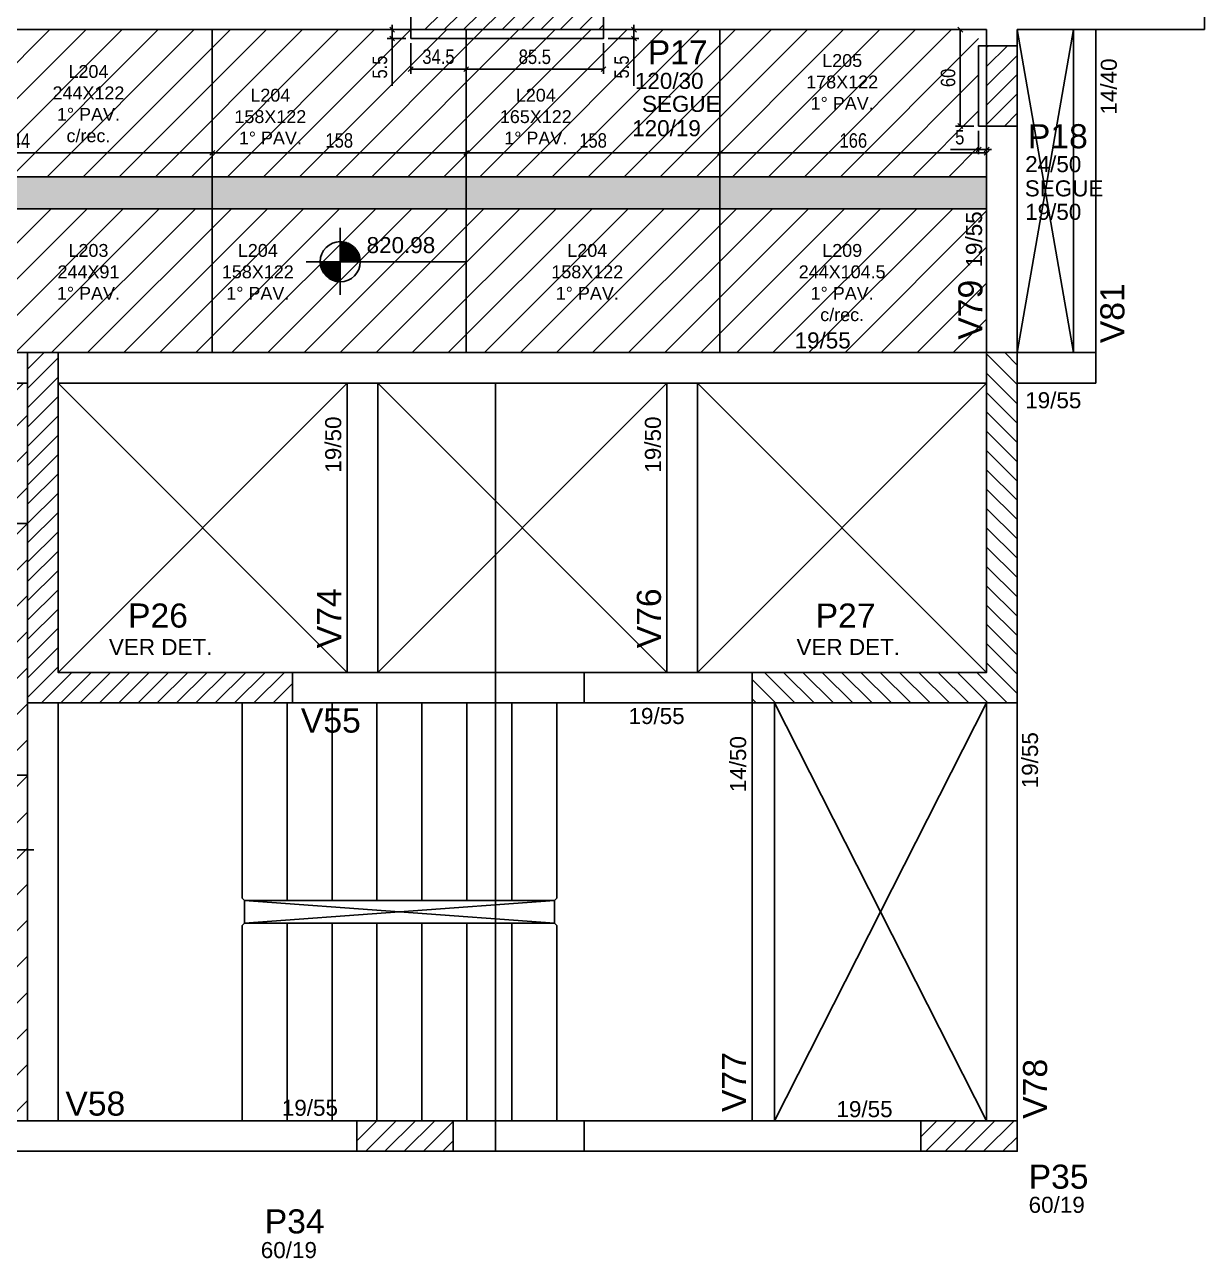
# Model space of a CAD drawing. Header units: millimetres. Extents: x 3753 to 7374, y 1906 to 3298.
# Drawn here: x 6576 to 7311, y 1914 to 2681 of the extents above; entities that cross this region are included whole.
import ezdxf

# ---------------------------------------------------------------- set-up
doc = ezdxf.new("R2010")
doc.units = ezdxf.units.MM
doc.linetypes.add('ESTILO_TQS_0005', pattern=[0.4, 0.3, -0.1])
for name, color, linetype in [('1', 1, 'Continuous'), ('3', 3, 'Continuous'), ('4', 4, 'Continuous'), ('6', 6, 'Continuous'), ('7', 7, 'Continuous'), ('9', 9, 'Continuous'), ('AUX00', 7, 'Continuous'), ('Painéis', 200, 'Continuous')]:
    doc.layers.add(name, color=color, linetype=linetype)
doc.layers.add('Hachura', color=251, linetype='Continuous', lineweight=9)
doc.layers.add('REAPROVEITAMENTO', color=251, linetype='Continuous', lineweight=9)
doc.styles.add('COTA TECNICA-50', font='techl___.ttf', dxfattribs={"height": 9})
doc.styles.get("Standard").update_dxf_attribs({"font": 'arial.ttf'})
doc.dimstyles.new('COTA PAINEL-50', dxfattribs={"dimtxt": 9, "dimasz": 3, "dimexe": 3, "dimexo": 3, "dimgap": 3, "dimtad": 1, "dimdec": 1, "dimzin": 12, "dimdsep": 46, "dimtxsty": 'COTA TECNICA-50', "dimblk1": 'OBLIQUE', "dimblk2": 'OBLIQUE', "dimsah": 1, "dimcen": 0.9, "dimclrd": 4, "dimclre": 4, "dimclrt": 240, "dimadec": 1, "dimazin": 3, "dimtfac": 1, "dimtdec": 1, "dimtmove": 0, "dimatfit": 3, "dimfxl": 1, "dimtolj": 1, "dimtzin": 12, "dimarcsym": 0})

# ---------------------------------------------------------------- blocks, each defined once
blk = doc.blocks.new('_Oblique')
at = {"color": 0, "linetype": 'ByBlock', "lineweight": -2}
blk.add_line((-0.5, -0.5), (0.5, 0.5), dxfattribs=at)
blk = doc.blocks.new('*D342')
at = {"layer": 'Defpoints', "color": 0, "transparency": 16777216}
for p in [(6509.66, 2370.87), (6509.66, 2366.73), (6578.16, 2371.71)]:
    blk.add_point(p, dxfattribs=at)
at = {"layer": 'Painéis', "color": 4, "lineweight": -2, "transparency": 16777216}
for p, q in [((6509.66, 2369.73), (6509.66, 2373.87)), ((6578.16, 2370.87), (6509.66, 2370.87)), ((6578.16, 2368.71), (6578.16, 2367.87))]:
    blk.add_line(p, q, dxfattribs=at)
at = {"layer": 'Painéis', "color": 4, "lineweight": -2, "transparency": 16777216, "xscale": 3, "yscale": 3, "zscale": 3, "rotation": 180}
blk.add_blockref('_Oblique', (6509.66, 2370.87), dxfattribs=at)
at = {"layer": 'Painéis', "color": 4, "lineweight": -2, "transparency": 16777216, "xscale": 3, "yscale": 3, "zscale": 3}
blk.add_blockref('_Oblique', (6578.16, 2370.87), dxfattribs=at)
at = {"layer": 'Painéis', "color": 240, "transparency": 16777216, "insert": (6543.91, 2378.49), "char_height": 9, "attachment_point": 5, "style": 'COTA TECNICA-50'}
blk.add_mtext('\\A1;68.5', dxfattribs=at)
blk = doc.blocks.new('*D290')
at = {"layer": 'Defpoints', "color": 0, "transparency": 16777216}
for p in [(6816.66, 2672.67), (6851.16, 2672.67), (6816.66, 2653.61)]:
    blk.add_point(p, dxfattribs=at)
at = {"layer": 'Painéis', "color": 4, "lineweight": -2, "transparency": 16777216}
for p, q in [((6816.66, 2669.67), (6816.66, 2650.61)), ((6851.16, 2669.67), (6851.16, 2650.61)), ((6851.16, 2653.61), (6816.66, 2653.61))]:
    blk.add_line(p, q, dxfattribs=at)
at = {"layer": 'Painéis', "color": 4, "lineweight": -2, "transparency": 16777216, "xscale": 3, "yscale": 3, "zscale": 3, "rotation": 180}
blk.add_blockref('_Oblique', (6816.66, 2653.61), dxfattribs=at)
at = {"layer": 'Painéis', "color": 4, "lineweight": -2, "transparency": 16777216, "xscale": 3, "yscale": 3, "zscale": 3}
blk.add_blockref('_Oblique', (6851.16, 2653.61), dxfattribs=at)
at = {"layer": 'Painéis', "color": 240, "transparency": 16777216, "insert": (6833.91, 2661.31), "char_height": 9, "attachment_point": 5, "style": 'COTA TECNICA-50'}
blk.add_mtext('\\A1;34.5', dxfattribs=at)
blk = doc.blocks.new('*D291')
at = {"layer": 'Defpoints', "color": 0, "transparency": 16777216}
for p in [(6805.08, 2672.67), (6816.66, 2678.17), (6816.66, 2672.67)]:
    blk.add_point(p, dxfattribs=at)
at = {"layer": 'Painéis', "color": 4, "lineweight": -2, "transparency": 16777216}
for p, q in [((6805.08, 2678.17), (6805.08, 2681.17)), ((6813.66, 2678.17), (6802.08, 2678.17)), ((6813.66, 2672.67), (6802.08, 2672.67)), ((6805.08, 2678.17), (6805.08, 2672.67)), ((6805.08, 2672.67), (6805.08, 2643.1))]:
    blk.add_line(p, q, dxfattribs=at)
at = {"layer": 'Painéis', "color": 4, "lineweight": -2, "transparency": 16777216, "xscale": 3, "yscale": 3, "zscale": 3}
for p, rotation in [((6805.08, 2678.17), 270), ((6805.08, 2672.67), 90)]:
    blk.add_blockref('_Oblique', p, dxfattribs=dict(at, rotation=rotation))
at = {"layer": 'Painéis', "color": 240, "transparency": 16777216, "insert": (6797.48, 2654.88), "char_height": 9, "attachment_point": 5, "rotation": 90, "style": 'COTA TECNICA-50'}
blk.add_mtext('\\A1;5.5', dxfattribs=at)
blk = doc.blocks.new('*D292')
at = {"layer": 'Defpoints', "color": 0, "transparency": 16777216}
for p in [(6851.16, 2672.67), (6936.66, 2672.67), (6851.16, 2653.61)]:
    blk.add_point(p, dxfattribs=at)
at = {"layer": 'Painéis', "color": 4, "lineweight": -2, "transparency": 16777216}
for p, q in [((6851.16, 2669.67), (6851.16, 2650.61)), ((6936.66, 2669.67), (6936.66, 2650.61)), ((6936.66, 2653.61), (6851.16, 2653.61))]:
    blk.add_line(p, q, dxfattribs=at)
at = {"layer": 'Painéis', "color": 4, "lineweight": -2, "transparency": 16777216, "xscale": 3, "yscale": 3, "zscale": 3, "rotation": 180}
blk.add_blockref('_Oblique', (6851.16, 2653.61), dxfattribs=at)
at = {"layer": 'Painéis', "color": 4, "lineweight": -2, "transparency": 16777216, "xscale": 3, "yscale": 3, "zscale": 3}
blk.add_blockref('_Oblique', (6936.66, 2653.61), dxfattribs=at)
at = {"layer": 'Painéis', "color": 240, "transparency": 16777216, "insert": (6893.91, 2661.23), "char_height": 9, "attachment_point": 5, "style": 'COTA TECNICA-50'}
blk.add_mtext('\\A1;85.5', dxfattribs=at)
blk = doc.blocks.new('*D293')
at = {"layer": 'Defpoints', "color": 0, "transparency": 16777216}
for p in [(6936.66, 2678.17), (6936.66, 2672.67), (6955.6, 2672.67)]:
    blk.add_point(p, dxfattribs=at)
at = {"layer": 'Painéis', "color": 4, "lineweight": -2, "transparency": 16777216}
for p, q in [((6955.6, 2678.17), (6955.6, 2681.17)), ((6939.66, 2678.17), (6958.6, 2678.17)), ((6939.66, 2672.67), (6958.6, 2672.67)), ((6955.6, 2678.17), (6955.6, 2672.67)), ((6955.6, 2672.67), (6955.6, 2643.1))]:
    blk.add_line(p, q, dxfattribs=at)
at = {"layer": 'Painéis', "color": 4, "lineweight": -2, "transparency": 16777216, "xscale": 3, "yscale": 3, "zscale": 3}
for p, rotation in [((6955.6, 2678.17), 270), ((6955.6, 2672.67), 90)]:
    blk.add_blockref('_Oblique', p, dxfattribs=dict(at, rotation=rotation))
at = {"layer": 'Painéis', "color": 240, "transparency": 16777216, "insert": (6948, 2654.88), "char_height": 9, "attachment_point": 5, "rotation": 90, "style": 'COTA TECNICA-50'}
blk.add_mtext('\\A1;5.5', dxfattribs=at)
blk = doc.blocks.new('*D294')
at = {"layer": 'Defpoints', "color": 0, "transparency": 16777216}
for p in [(6449.16, 2601.54), (6693.16, 2601.54), (6693.16, 2601.54)]:
    blk.add_point(p, dxfattribs=at)
at = {"layer": 'Painéis', "color": 4, "lineweight": -2, "transparency": 16777216}
blk.add_line((6449.16, 2601.54), (6693.16, 2601.54), dxfattribs=at)
at = {"layer": 'Painéis', "color": 4, "lineweight": -2, "transparency": 16777216, "xscale": 3, "yscale": 3, "zscale": 3, "rotation": 180}
blk.add_blockref('_Oblique', (6449.16, 2601.54), dxfattribs=at)
at = {"layer": 'Painéis', "color": 4, "lineweight": -2, "transparency": 16777216, "xscale": 3, "yscale": 3, "zscale": 3}
blk.add_blockref('_Oblique', (6693.16, 2601.54), dxfattribs=at)
at = {"layer": 'Painéis', "color": 240, "transparency": 16777216, "insert": (6571.16, 2609.11), "char_height": 9, "attachment_point": 5, "style": 'COTA TECNICA-50'}
blk.add_mtext('\\A1;244', dxfattribs=at)
blk = doc.blocks.new('*D295')
at = {"layer": 'Defpoints', "color": 0, "transparency": 16777216}
for p in [(6693.16, 2601.54), (6851.16, 2601.54), (6851.16, 2601.54)]:
    blk.add_point(p, dxfattribs=at)
at = {"layer": 'Painéis', "color": 4, "lineweight": -2, "transparency": 16777216}
blk.add_line((6693.16, 2601.54), (6851.16, 2601.54), dxfattribs=at)
at = {"layer": 'Painéis', "color": 4, "lineweight": -2, "transparency": 16777216, "xscale": 3, "yscale": 3, "zscale": 3, "rotation": 180}
blk.add_blockref('_Oblique', (6693.16, 2601.54), dxfattribs=at)
at = {"layer": 'Painéis', "color": 4, "lineweight": -2, "transparency": 16777216, "xscale": 3, "yscale": 3, "zscale": 3}
blk.add_blockref('_Oblique', (6851.16, 2601.54), dxfattribs=at)
at = {"layer": 'Painéis', "color": 240, "transparency": 16777216, "insert": (6772.16, 2609.16), "char_height": 9, "attachment_point": 5, "style": 'COTA TECNICA-50'}
blk.add_mtext('\\A1;158', dxfattribs=at)
blk = doc.blocks.new('*D296')
at = {"layer": 'Defpoints', "color": 0, "transparency": 16777216}
for p in [(6851.16, 2601.54), (7009.16, 2601.54), (7009.16, 2601.54)]:
    blk.add_point(p, dxfattribs=at)
at = {"layer": 'Painéis', "color": 4, "lineweight": -2, "transparency": 16777216}
blk.add_line((6851.16, 2601.54), (7009.16, 2601.54), dxfattribs=at)
at = {"layer": 'Painéis', "color": 4, "lineweight": -2, "transparency": 16777216, "xscale": 3, "yscale": 3, "zscale": 3, "rotation": 180}
blk.add_blockref('_Oblique', (6851.16, 2601.54), dxfattribs=at)
at = {"layer": 'Painéis', "color": 4, "lineweight": -2, "transparency": 16777216, "xscale": 3, "yscale": 3, "zscale": 3}
blk.add_blockref('_Oblique', (7009.16, 2601.54), dxfattribs=at)
at = {"layer": 'Painéis', "color": 240, "transparency": 16777216, "insert": (6930.16, 2609.16), "char_height": 9, "attachment_point": 5, "style": 'COTA TECNICA-50'}
blk.add_mtext('\\A1;158', dxfattribs=at)
blk = doc.blocks.new('*D297')
at = {"layer": 'Defpoints', "color": 0, "transparency": 16777216}
for p in [(7009.16, 2601.54), (7175.16, 2601.54), (7175.16, 2601.54)]:
    blk.add_point(p, dxfattribs=at)
at = {"layer": 'Painéis', "color": 4, "lineweight": -2, "transparency": 16777216}
blk.add_line((7009.16, 2601.54), (7175.16, 2601.54), dxfattribs=at)
at = {"layer": 'Painéis', "color": 4, "lineweight": -2, "transparency": 16777216, "xscale": 3, "yscale": 3, "zscale": 3, "rotation": 180}
blk.add_blockref('_Oblique', (7009.16, 2601.54), dxfattribs=at)
at = {"layer": 'Painéis', "color": 4, "lineweight": -2, "transparency": 16777216, "xscale": 3, "yscale": 3, "zscale": 3}
blk.add_blockref('_Oblique', (7175.16, 2601.54), dxfattribs=at)
at = {"layer": 'Painéis', "color": 240, "transparency": 16777216, "insert": (7092.16, 2609.14), "char_height": 9, "attachment_point": 5, "style": 'COTA TECNICA-50'}
blk.add_mtext('\\A1;166', dxfattribs=at)
blk = doc.blocks.new('*D298')
at = {"layer": 'Defpoints', "color": 0, "transparency": 16777216}
for p in [(7158.76, 2678.17), (7170.16, 2678.17), (7170.16, 2618.17)]:
    blk.add_point(p, dxfattribs=at)
at = {"layer": 'Painéis', "color": 4, "lineweight": -2, "transparency": 16777216}
for p, q in [((7167.16, 2678.17), (7155.76, 2678.17)), ((7158.76, 2618.17), (7158.76, 2678.17)), ((7167.16, 2618.17), (7155.76, 2618.17))]:
    blk.add_line(p, q, dxfattribs=at)
at = {"layer": 'Painéis', "color": 4, "lineweight": -2, "transparency": 16777216, "xscale": 3, "yscale": 3, "zscale": 3}
for p, rotation in [((7158.76, 2678.17), 90), ((7158.76, 2618.17), 270)]:
    blk.add_blockref('_Oblique', p, dxfattribs=dict(at, rotation=rotation))
at = {"layer": 'Painéis', "color": 240, "transparency": 16777216, "insert": (7151.16, 2648.17), "char_height": 9, "attachment_point": 5, "rotation": 90, "style": 'COTA TECNICA-50'}
blk.add_mtext('\\A1;60', dxfattribs=at)
blk = doc.blocks.new('*D299')
at = {"layer": 'Defpoints', "color": 0, "transparency": 16777216}
for p in [(7170.16, 2618.17), (7175.16, 2618.17), (7170.16, 2603.59)]:
    blk.add_point(p, dxfattribs=at)
at = {"layer": 'Painéis', "color": 4, "lineweight": -2, "transparency": 16777216}
for p, q in [((7170.16, 2615.17), (7170.16, 2600.59)), ((7175.16, 2615.17), (7175.16, 2600.59)), ((7170.16, 2603.59), (7152.67, 2603.59)), ((7175.16, 2603.59), (7170.16, 2603.59)), ((7175.16, 2603.59), (7178.16, 2603.59))]:
    blk.add_line(p, q, dxfattribs=at)
at = {"layer": 'Painéis', "color": 4, "lineweight": -2, "transparency": 16777216, "xscale": 3, "yscale": 3, "zscale": 3}
blk.add_blockref('_Oblique', (7170.16, 2603.59), dxfattribs=at)
at = {"layer": 'Painéis', "color": 4, "lineweight": -2, "transparency": 16777216, "xscale": 3, "yscale": 3, "zscale": 3, "rotation": 180}
blk.add_blockref('_Oblique', (7175.16, 2603.59), dxfattribs=at)
at = {"layer": 'Painéis', "color": 240, "transparency": 16777216, "insert": (7158.41, 2611.19), "char_height": 9, "attachment_point": 5, "style": 'COTA TECNICA-50'}
blk.add_mtext('\\A1;5', dxfattribs=at)

msp = doc.modelspace()

# ---------------------------------------------------------------- hatches: boundary and pattern name
at = {"layer": 'Hachura', "linetype": 'ByBlock'}
h = msp.add_hatch(color=256, dxfattribs=at)
h.dxf.hatch_style = 1
h.paths.add_polyline_path([(7175.16, 2566.67), (7175.16, 2586.67), (6449.16, 2586.67), (6449.16, 2566.67)])
at = {"layer": 'REAPROVEITAMENTO', "linetype": 'ByBlock'}
h = msp.add_hatch(dxfattribs=at)
h.set_pattern_fill('ANSI31', color=256, scale=5, style=2)
h.set_pattern_definition([(45, (2308.955, 1066.706), (-11.22532, 11.22532), [])])
h.paths.add_polyline_path([(7175.16, 2566.67), (6449.16, 2566.67), (6449.16, 2586.67), (7170.16, 2586.67), (7170.16, 2678.17), (5168.66, 2677.67), (5168.66, 2672.17), (5088.66, 2672.17), (5088.66, 2678.17), (4294.66, 2678.17), (4294.66, 2672.67), (4214.66, 2672.67), (4214.66, 2678.17), (4036.16, 2678.17), (4036.16, 2526.17), (4214.66, 2526.17), (4214.66, 2531.67), (4294.66, 2531.67), (4294.66, 2526.17), (5083.66, 2526.17), (5083.66, 2533.17), (5173.66, 2533.17), (5173.66, 2526.17), (6449.16, 2526.17), (6449.16, 2477.17), (7175.16, 2477.17)])
h = msp.add_hatch(dxfattribs=at)
h.set_pattern_fill('ANSI31', color=256, scale=5, style=2)
h.set_pattern_definition([(45, (174.648, 232.994), (-11.22532, 11.22532), [])])
h.paths.add_polyline_path([(6578.16, 2458.11), (6449.16, 2458.11), (6449.16, 1999.11), (6578.16, 1999.11)])

# ---------------------------------------------------------------- linework, layer by layer
at = {"layer": '1', "linetype": 'Continuous'}
for p, q in [((7194.16, 2678.17), (7229.16, 2477.17)), ((7194.16, 2477.17), (7229.16, 2678.17)), ((6597.16, 2278.17), (6777.16, 2458.17)), ((6597.16, 2458.17), (6777.16, 2278.17)), ((6597.16, 2278.17), (6777.16, 2458.17)), ((6597.16, 2458.17), (6777.16, 2278.17)), ((6796.16, 2278.17), (6976.16, 2458.17)), ((6796.16, 2458.17), (6976.16, 2278.17)), ((6796.16, 2278.17), (6976.16, 2458.17)), ((6796.16, 2458.17), (6976.16, 2278.17)), ((6995.16, 2278.17), (7175.16, 2458.17)), ((6995.16, 2458.17), (7175.16, 2278.17)), ((6995.16, 2278.17), (7175.16, 2458.17)), ((6995.16, 2458.17), (7175.16, 2278.17)), ((7043.16, 1999.17), (7175.16, 2259.17)), ((7043.16, 2259.17), (7175.16, 1999.17)), ((7043.16, 1999.17), (7175.16, 2259.17)), ((7043.16, 2259.17), (7175.16, 1999.17))]:
    msp.add_line(p, q, dxfattribs=at)
at = {"layer": '3', "linetype": 'Continuous'}
for p, q in [((6825.48, 2678.17), (6844.48, 2697.17)), ((6837.5, 2678.17), (6856.5, 2697.17)), ((6849.52, 2678.17), (6868.52, 2697.17)), ((6861.54, 2678.17), (6880.54, 2697.17)), ((6873.56, 2678.17), (6892.56, 2697.17)), ((6885.58, 2678.17), (6904.58, 2697.17)), ((6897.6, 2678.17), (6916.6, 2697.17)), ((6909.62, 2678.17), (6928.62, 2697.17)), ((6921.65, 2678.17), (6936.66, 2693.18)), ((6933.67, 2678.17), (6936.66, 2681.15)), ((7175.16, 2655.2), (7188.12, 2668.17)), ((7175.16, 2667.22), (7176.1, 2668.17)), ((7175.16, 2643.18), (7194.16, 2662.18)), ((7175.16, 2631.16), (7194.16, 2650.16)), ((7175.16, 2619.13), (7194.16, 2638.13)), ((7186.21, 2618.17), (7194.16, 2626.11)), ((6772.79, 2546.26), (6772.79, 2554.84)), ((6772.79, 2546.26), (6772.79, 2521.26)), ((6772.79, 2545.66), (6776.64, 2545.66)), ((6772.79, 2544.86), (6778.54, 2544.86)), ((6772.79, 2544.07), (6779.86, 2544.07)), ((6772.79, 2543.28), (6780.9, 2543.28)), ((6772.79, 2542.49), (6781.75, 2542.49)), ((6772.79, 2541.69), (6782.46, 2541.69)), ((6760.29, 2533.76), (6751.58, 2533.76)), ((6760.29, 2533.76), (6785.29, 2533.76)), ((6772.79, 2540.9), (6783.06, 2540.9)), ((6772.79, 2540.11), (6783.56, 2540.11)), ((6772.79, 2539.31), (6783.99, 2539.31)), ((6772.79, 2538.52), (6784.35, 2538.52)), ((6772.79, 2537.73), (6784.65, 2537.73)), ((6772.79, 2536.94), (6784.88, 2536.94)), ((6772.79, 2536.14), (6785.06, 2536.14)), ((6772.79, 2535.35), (6785.19, 2535.35)), ((6772.79, 2534.56), (6785.29, 2534.56)), ((6785.29, 2533.76), (6850.6, 2533.76)), ((6772.79, 2532.97), (6760.29, 2532.97)), ((6772.79, 2532.18), (6760.39, 2532.18)), ((6772.79, 2531.39), (6760.52, 2531.39)), ((6772.79, 2530.59), (6760.7, 2530.59)), ((6772.79, 2529.8), (6760.94, 2529.8)), ((6772.79, 2529.01), (6761.23, 2529.01)), ((6772.79, 2528.21), (6761.59, 2528.21)), ((6772.79, 2527.42), (6762.02, 2527.42)), ((6772.79, 2526.63), (6762.53, 2526.63)), ((6772.79, 2525.84), (6763.13, 2525.84)), ((6772.79, 2525.04), (6763.84, 2525.04)), ((6772.79, 2524.25), (6764.68, 2524.25)), ((6772.79, 2523.46), (6765.72, 2523.46)), ((6772.79, 2522.66), (6767.04, 2522.66)), ((6772.79, 2521.87), (6768.94, 2521.87)), ((6772.79, 2521.26), (6772.79, 2513.04)), ((6578.16, 2466.9), (6588.42, 2477.17)), ((6578.16, 2454.88), (6597.16, 2473.88)), ((7175.16, 2476.38), (7194.16, 2457.38)), ((7186.39, 2477.17), (7194.16, 2469.4)), ((7194.16, 2477.17), (7243.16, 2477.17)), ((6578.16, 2442.86), (6597.16, 2461.86)), ((7175.16, 2464.35), (7194.16, 2445.35)), ((7194.16, 2458.17), (7243.16, 2458.17)), ((6578.16, 2430.84), (6597.16, 2449.84)), ((7175.16, 2452.33), (7194.16, 2433.33)), ((6578.16, 2418.82), (6597.16, 2437.82)), ((7175.16, 2440.31), (7194.16, 2421.31)), ((7175.16, 2428.29), (7194.16, 2409.29)), ((6578.16, 2406.8), (6597.16, 2425.8)), ((6578.16, 2394.78), (6597.16, 2413.78)), ((7175.16, 2416.27), (7194.16, 2397.27)), ((7175.16, 2404.25), (7194.16, 2385.25)), ((6578.16, 2382.76), (6597.16, 2401.76)), ((6578.16, 2370.74), (6597.16, 2389.74)), ((7175.16, 2392.23), (7194.16, 2373.23)), ((7175.16, 2380.21), (7194.16, 2361.21)), ((6578.16, 2358.72), (6597.16, 2377.72)), ((6578.16, 2346.7), (6597.16, 2365.7)), ((7175.16, 2368.19), (7194.16, 2349.19)), ((6578.16, 2334.68), (6597.16, 2353.68)), ((7175.16, 2356.17), (7194.16, 2337.17)), ((6578.16, 2322.65), (6597.16, 2341.65)), ((7175.16, 2344.15), (7194.16, 2325.15)), ((6578.16, 2310.63), (6597.16, 2329.63)), ((7175.16, 2332.13), (7194.16, 2313.13)), ((7175.16, 2320.1), (7194.16, 2301.1)), ((6578.16, 2298.61), (6597.16, 2317.61)), ((6578.16, 2286.59), (6597.16, 2305.59)), ((7175.16, 2308.08), (7194.16, 2289.08)), ((7175.16, 2296.06), (7194.16, 2277.06)), ((6578.16, 2274.57), (6597.16, 2293.57)), ((6578.16, 2262.55), (6597.16, 2281.55)), ((7175.16, 2284.04), (7194.16, 2265.04)), ((6586.79, 2259.17), (6605.79, 2278.17)), ((6598.81, 2259.17), (6617.81, 2278.17)), ((6610.83, 2259.17), (6629.83, 2278.17)), ((6622.85, 2259.17), (6641.85, 2278.17)), ((6634.87, 2259.17), (6653.87, 2278.17)), ((6646.9, 2259.17), (6665.9, 2278.17)), ((6658.92, 2259.17), (6677.92, 2278.17)), ((6670.94, 2259.17), (6689.94, 2278.17)), ((6682.96, 2259.17), (6701.96, 2278.17)), ((6694.98, 2259.17), (6713.98, 2278.17)), ((6707, 2259.17), (6726, 2278.17)), ((6719.02, 2259.17), (6738.02, 2278.17)), ((7029.16, 2273.77), (7043.76, 2259.17)), ((7036.78, 2278.17), (7055.78, 2259.17)), ((7048.8, 2278.17), (7067.8, 2259.17)), ((7060.82, 2278.17), (7079.82, 2259.17)), ((7072.85, 2278.17), (7091.85, 2259.17)), ((7084.87, 2278.17), (7103.87, 2259.17)), ((7096.89, 2278.17), (7115.89, 2259.17)), ((7108.91, 2278.17), (7127.91, 2259.17)), ((7120.93, 2278.17), (7139.93, 2259.17)), ((7132.95, 2278.17), (7151.95, 2259.17)), ((7144.97, 2278.17), (7163.97, 2259.17)), ((7156.99, 2278.17), (7175.99, 2259.17)), ((7169.01, 2278.17), (7188.01, 2259.17)), ((6731.04, 2259.17), (6743.16, 2271.28)), ((6743.06, 2259.17), (6743.16, 2259.26)), ((7029.16, 2261.75), (7031.74, 2259.17)), ((6516.7, 2167.81), (6582.01, 2167.81)), ((6783.16, 1986.72), (6795.6, 1999.17)), ((6783.16, 1998.74), (6783.58, 1999.17)), ((6788.62, 1980.17), (6807.62, 1999.17)), ((6800.64, 1980.17), (6819.64, 1999.17)), ((6812.67, 1980.17), (6831.67, 1999.17)), ((6824.69, 1980.17), (6843.16, 1998.63)), ((7134.16, 1989.11), (7144.21, 1999.17)), ((7137.23, 1980.17), (7156.23, 1999.17)), ((7149.25, 1980.17), (7168.25, 1999.17)), ((7161.27, 1980.17), (7180.27, 1999.17)), ((7173.29, 1980.17), (7192.29, 1999.17)), ((7185.31, 1980.17), (7194.16, 1989.01)), ((6836.71, 1980.17), (6843.16, 1986.61))]:
    msp.add_line(p, q, dxfattribs=at)
for points in [[(7310.66, 2678.17), (7310.66, 3120.17)], [(6439.66, 2678.17), (6816.66, 2678.17)], [(6936.66, 2678.17), (7175.16, 2678.17)], [(7175.16, 2678.17), (7175.16, 2668.17)], [(7194.16, 2678.17), (7310.66, 2678.17)], [(7194.16, 2668.17), (7194.16, 2678.17)], [(7229.16, 2477.17), (7229.16, 2678.17)], [(7243.16, 2458.17), (7243.16, 2678.17)], [(7175.16, 2618.17), (7175.16, 2477.17)], [(7194.16, 2477.17), (7194.16, 2618.17)], [(6578.16, 2477.17), (6449.16, 2477.17)], [(6786.66, 2477.17), (6597.16, 2477.17)], [(6985.66, 2477.17), (6786.66, 2477.17)], [(7175.16, 2477.17), (6985.66, 2477.17)], [(6449.16, 2458.17), (6578.16, 2458.17)], [(6597.16, 2458.17), (6777.16, 2458.17)], [(6777.16, 2458.17), (6777.16, 2278.17)], [(6796.16, 2458.17), (6777.16, 2458.17)], [(6796.16, 2458.17), (6976.16, 2458.17)], [(6796.16, 2278.17), (6796.16, 2458.17)], [(6976.16, 2458.17), (6976.16, 2278.17)], [(6995.16, 2458.17), (6976.16, 2458.17)], [(6995.16, 2458.17), (7175.16, 2458.17)], [(6995.16, 2278.17), (6995.16, 2458.17)], [(6777.16, 2278.17), (6743.16, 2278.17)], [(6796.16, 2278.17), (6777.16, 2278.17)], [(6976.16, 2278.17), (6796.16, 2278.17)], [(6995.16, 2278.17), (6976.16, 2278.17)], [(7029.16, 2278.17), (6995.16, 2278.17)], [(6578.16, 2259.17), (6578.16, 1999.17)], [(6597.16, 1999.17), (6597.16, 2259.17)], [(6743.16, 2259.17), (6985.66, 2259.17)], [(6985.66, 2259.17), (7029.16, 2259.17)], [(7029.16, 2259.17), (7029.16, 1999.17)], [(7043.16, 1999.17), (7043.16, 2259.17)], [(7175.16, 2259.17), (7175.16, 1999.17)], [(7194.16, 1999.17), (7194.16, 2259.17)], [(6578.16, 1999.17), (6530.16, 1999.17)], [(6597.16, 1999.17), (6578.16, 1999.17)], [(6783.16, 1999.17), (6597.16, 1999.17)], [(7029.16, 1999.17), (6843.16, 1999.17)], [(7043.16, 1999.17), (7029.16, 1999.17)], [(7134.16, 1999.17), (7043.16, 1999.17)], [(6530.16, 1980.17), (6587.66, 1980.17)], [(6587.66, 1980.17), (6783.16, 1980.17)], [(6843.16, 1980.17), (7036.16, 1980.17)], [(7036.16, 1980.17), (7134.16, 1980.17)]]:
    msp.add_lwpolyline(points, dxfattribs=at)
msp.add_circle((6772.79, 2533.76), 12.5, dxfattribs=at)
at = {"layer": '6', "linetype": 'Continuous'}
for points in [[(6869.53, 2259.17), (6924.53, 2259.17), (6924.53, 2278.17), (6869.53, 2278.17), (6869.53, 2259.17)], [(6869.53, 1980.17), (6924.53, 1980.17), (6924.53, 1999.17), (6869.53, 1999.17), (6869.53, 1980.17)]]:
    msp.add_lwpolyline(points, dxfattribs=at)
at = {"layer": '7', "linetype": 'Continuous'}
for points in [[(6816.66, 2672.67), (6936.66, 2672.67), (6936.66, 2702.67), (6816.66, 2702.67), (6816.66, 2672.67)], [(6816.66, 2678.17), (6936.66, 2678.17), (6936.66, 2697.17), (6816.66, 2697.17), (6816.66, 2678.17)], [(7175.16, 2668.17), (7170.16, 2668.17), (7170.16, 2618.17), (7175.16, 2618.17), (7175.16, 2668.17)], [(7175.16, 2618.17), (7194.16, 2618.17), (7194.16, 2668.17), (7175.16, 2668.17), (7175.16, 2618.17)], [(6578.16, 2259.17), (6743.16, 2259.17), (6743.16, 2278.17), (6597.16, 2278.17), (6597.16, 2477.17), (6578.16, 2477.17), (6578.16, 2259.17)], [(7194.16, 2259.17), (7194.16, 2477.17), (7175.16, 2477.17), (7175.16, 2278.17), (7029.16, 2278.17), (7029.16, 2259.17), (7194.16, 2259.17)], [(6783.16, 1980.17), (6843.16, 1980.17), (6843.16, 1999.17), (6783.16, 1999.17), (6783.16, 1980.17)], [(7134.16, 1980.17), (7194.16, 1980.17), (7194.16, 1999.17), (7134.16, 1999.17), (7134.16, 1980.17)]]:
    msp.add_lwpolyline(points, dxfattribs=at)
at = {"layer": '9', "linetype": 'ESTILO_TQS_0005'}
msp.add_line((6869.53, 2458.17), (6869.53, 1999.17), dxfattribs=at)
at = {"layer": '9', "linetype": 'Continuous'}
for p, q in [((6711.66, 2259.17), (6711.66, 2137.67)), ((6739.66, 2259.17), (6739.66, 2136.17)), ((6767.66, 2259.17), (6767.66, 2136.17)), ((6795.66, 2259.17), (6795.66, 2136.17)), ((6823.66, 2259.17), (6823.66, 2136.17)), ((6851.66, 2259.17), (6851.66, 2136.17)), ((6879.66, 2259.17), (6879.66, 2136.17)), ((6907.66, 2259.17), (6907.66, 2137.67)), ((6711.66, 2137.67), (6713.16, 2136.17)), ((6713.16, 2136.17), (6906.16, 2122.17)), ((6713.16, 2122.17), (6906.16, 2136.17)), ((6906.16, 2136.17), (6907.66, 2137.67)), ((6713.16, 2122.17), (6711.66, 2120.67)), ((6711.66, 2120.67), (6711.66, 1999.17)), ((6739.66, 2122.17), (6739.66, 1999.17)), ((6767.66, 2122.17), (6767.66, 1999.17)), ((6795.66, 2122.17), (6795.66, 1999.17)), ((6823.66, 2122.17), (6823.66, 1999.17)), ((6851.66, 2122.17), (6851.66, 1999.17)), ((6879.66, 2122.17), (6879.66, 1999.17)), ((6906.16, 2122.17), (6907.66, 2120.67)), ((6907.66, 2120.67), (6907.66, 1999.17))]:
    msp.add_line(p, q, dxfattribs=at)
msp.add_lwpolyline([(6713.16, 2122.17), (6906.16, 2122.17), (6906.16, 2136.17), (6713.16, 2136.17), (6713.16, 2122.17)], dxfattribs=at)
at = {"layer": 'Painéis'}
for p, q in [((6693.16, 2678.17), (6693.16, 2477.17)), ((6851.16, 2678.17), (6851.16, 2477.17)), ((7009.16, 2678.17), (7009.16, 2477.17)), ((4036.16, 2586.67), (7175.16, 2586.67)), ((6449.16, 2566.67), (7175.16, 2566.67)), ((6449.16, 2214.11), (6578.16, 2214.11))]:
    msp.add_line(p, q, dxfattribs=at)

# ---------------------------------------------------------------- texts
at = {"layer": '3', "linetype": 'Continuous'}
for s, p in [('14/40', (7256.19, 2625.29)), ('19/55', (7172.28, 2530.15)), ('19/50', (6773.41, 2402.46)), ('19/50', (6972.41, 2402.46)), ('14/50', (7025.41, 2203.6)), ('19/55', (7207.11, 2206.03))]:
    msp.add_text(s, height=10, rotation=90, dxfattribs=at).set_placement(p)
for s, p in [('120/30', (6956.21, 2641.27)), ('SEGUE', (6960.63, 2626.96)), ('120/19', (6954.51, 2611.84)), ('24/50', (7199.13, 2589.48)), ('SEGUE', (7198.89, 2574.39)), ('19/50', (7199.13, 2559.77)), ('820.98', (6789.2, 2539.09)), ('19/55', (7055.61, 2479.78)), ('19/55', (7199.17, 2442.54)), ('VER DET.', (6628.8, 2289)), ('VER DET.', (7056.81, 2288.99)), ('19/55', (6952.21, 2246.03)), ('19/55', (6736.43, 2002.22)), ('19/55', (7081.66, 2001.39)), ('60/19', (7201.29, 1941.85)), ('60/19', (6723.32, 1913.67))]:
    msp.add_text(s, height=10, dxfattribs=at).set_placement(p)
at = {"layer": '4', "linetype": 'Continuous'}
for s, p in [('P17', (6964.2, 2656.58)), ('P18', (7200.84, 2604.34)), ('P26', (6640.7, 2306.05)), ('P27', (7068.71, 2306.04)), ('V55', (6748.3, 2240.7)), ('V58', (6601.7, 2002.34)), ('P35', (7201.29, 1956.85)), ('P34', (6725.78, 1929.02))]:
    msp.add_text(s, height=15, dxfattribs=at).set_placement(p)
for s, p in [('V79', (7172.48, 2485.22)), ('V81', (7260.91, 2483.05)), ('V74', (6773.41, 2293.17)), ('V76', (6972.41, 2293.17)), ('V77', (7025.41, 2004.58)), ('V78', (7212.79, 2000.37))]:
    msp.add_text(s, height=15, rotation=90, dxfattribs=at).set_placement(p)
at = {"layer": 'AUX00', "char_height": 8, "attachment_point": 1}
for s, insert in [('\\pxqc;L205^J178X122^J1° PAV.', (7023.67, 2662.95)), ('\\pxqc;L204^J244X122^J1° PAV.^Jc/rec.', (6554.5, 2656.15)), ('\\pxqc;L204^J158X122^J1° PAV.', (6667.72, 2641.37)), ('\\pxqc;L204^J165X122^J1° PAV.', (6832.95, 2641.37)), ('\\pxqc;L203^J244X91^J1° PAV.', (6554.5, 2544.78)), ('\\pxqc;L204^J158X122^J1° PAV.', (6659.92, 2544.78)), ('\\pxqc;L204^J158X122^J1° PAV.', (6865.01, 2544.78)), ('\\pxqc;L209^J244X104.5^J1° PAV.^Jc/rec.', (7023.67, 2544.78))]:
    msp.add_mtext_dynamic_manual_height_columns(s, width=123.1041, gutter_width=12.5, heights=[0], dxfattribs=dict(at, insert=insert))

# ---------------------------------------------------------------- dimensions: what is measured, and where the dimension line sits
at = {"layer": 'Painéis'}
for base, p1, p2, picture, middle in [((6805.08, 2672.67), (6816.66, 2678.17), (6816.66, 2672.67), '*D291', (6797.48, 2654.88)), ((6955.6, 2672.67), (6936.66, 2678.17), (6936.66, 2672.67), '*D293', (6948, 2654.88)), ((7158.76, 2678.17), (7170.16, 2618.17), (7170.16, 2678.17), '*D298', (7151.16, 2648.17))]:
    dim = msp.add_linear_dim(base=base, p1=p1, p2=p2, angle=90, dimstyle='COTA PAINEL-50', dxfattribs=at)
    dim.commit()
    dim.dimension.update_dxf_attribs({"geometry": picture, "text_midpoint": middle})
for base, p1, p2, picture, middle in [((6816.66, 2653.61), (6851.16, 2672.67), (6816.66, 2672.67), '*D290', (6833.91, 2661.31)), ((6851.16, 2653.61), (6936.66, 2672.67), (6851.16, 2672.67), '*D292', (6893.91, 2661.23)), ((7170.16, 2603.59), (7175.16, 2618.17), (7170.16, 2618.17), '*D299', (7158.41, 2611.19)), ((6693.16, 2601.54), (6449.16, 2601.54), (6693.16, 2601.54), '*D294', (6571.16, 2609.11)), ((6509.66, 2370.87), (6578.16, 2371.71), (6509.66, 2366.73), '*D342', (6543.91, 2378.49))]:
    dim = msp.add_linear_dim(base=base, p1=p1, p2=p2, dimstyle='COTA PAINEL-50', dxfattribs=at)
    dim.commit()
    dim.dimension.update_dxf_attribs({"geometry": picture, "text_midpoint": middle})
for base, p1, p2, picture, middle in [((6851.16, 2601.54), (6693.16, 2601.54), (6851.16, 2601.54), '*D295', (6772.16, 2609.16)), ((7009.16, 2601.54), (6851.16, 2601.54), (7009.16, 2601.54), '*D296', (6930.16, 2609.16)), ((7175.16, 2601.54), (7009.16, 2601.54), (7175.16, 2601.54), '*D297', (7092.16, 2609.14))]:
    dim = msp.add_linear_dim(base=base, p1=p1, p2=p2, dimstyle='COTA PAINEL-50', override={"dimtmove": 1}, dxfattribs=at)
    dim.commit()
    dim.dimension.update_dxf_attribs({"geometry": picture, "text_midpoint": middle})

doc.saveas('drawing.dxf')
